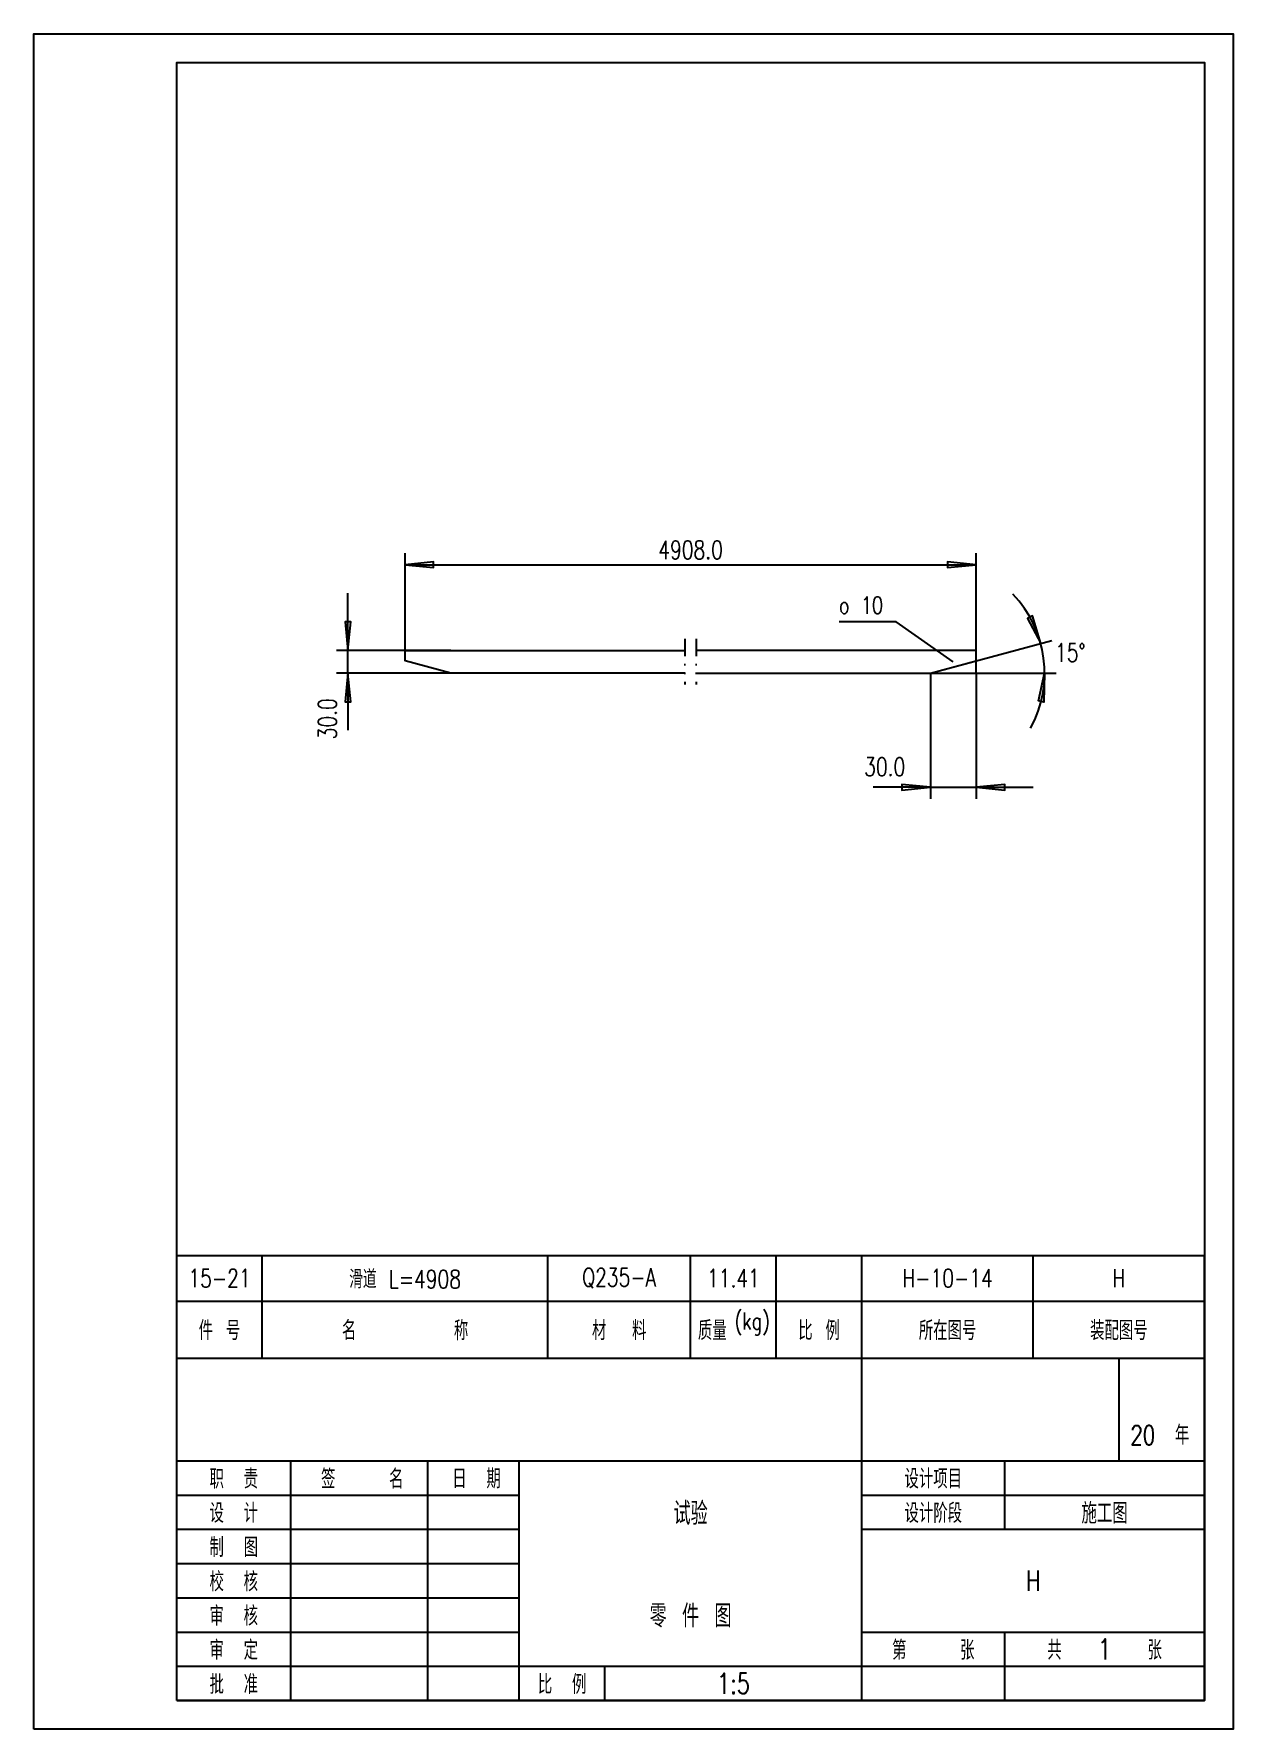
# Model space of a CAD drawing. Extents: x -125 to 925, y -25 to 1460.
import ezdxf
from ezdxf.enums import TextEntityAlignment as Align

# ---------------------------------------------------------------- set-up
doc = ezdxf.new("R2010")
doc.units = 0
doc.header["$LTSCALE"] = 30
doc.header["$MEASUREMENT"] = 0
doc.linetypes.add('DIVIDE', pattern=[1.25, 0.5, -0.25, 0, -0.25, 0, -0.25])
for name, color, linetype in [('1', 2, 'CONTINUOUS'), ('2', 1, 'CONTINUOUS'), ('6', 6, 'DIVIDE')]:
    doc.layers.add(name, color=color, linetype=linetype)
doc.styles.add('HZ', font='txt', dxfattribs={"width": 0.75, "bigfont": 'hztxt'})
doc.styles.get("Standard").update_dxf_attribs({"font": 'simplex', "width": 0.75, "bigfont": 'hztxt'})

# ---------------------------------------------------------------- blocks, each defined once
blk = doc.blocks.new('BT3')
at = {"layer": '1'}
for p, q in [((-165, 0), (-165, 18)), ((-115, 0), (-115, 18)), ((-90, 0), (-90, 18)), ((-75, 0), (-75, 18)), ((-60, 0), (-60, 18)), ((-30, 0), (-30, 18)), ((-180, 10), (0, 10))]:
    blk.add_line(p, q, dxfattribs=at)
at = {"layer": '2'}
for p, q in [((-180, 18), (0, 18)), ((-180, 18), (0, 18)), ((-180, 0), (-180, 18)), ((0, 0), (0, 18)), ((-180, 0), (0, 0))]:
    blk.add_line(p, q, dxfattribs=at)
at = {"layer": '1', "style": 'HZ', "width": 0.75}
for s, p in [('件 号', (-172.5, 5)), ('名       称', (-140, 5)), ('材  料', (-102.5, 5)), ('质量', (-86.2, 5)), ('比 例', (-67.5, 5)), ('所在图号', (-45, 5)), ('装配图号', (-15, 5))]:
    blk.add_text(s, height=3.36, dxfattribs=at).set_placement(p, align=Align.MIDDLE)
blk.add_text('(kg)', height=3, dxfattribs=at).set_placement((-79.2, 5), align=Align.CENTER)

msp = doc.modelspace()

# ---------------------------------------------------------------- linework, layer by layer
at = {"layer": '1'}
for p, q in [((200, 920), (200, 1005)), ((200, 995), (700, 995)), ((700, 920), (700, 1005)), ((660, 900), (766.3, 928.5)), ((240, 920), (140, 920)), ((150, 900), (150, 920)), ((700, 900), (700, 910.7)), ((240, 900), (140, 900)), ((660, 900), (660, 790)), ((660, 900), (770, 900)), ((700, 900), (700, 790)), ((660, 800), (700, 800)), ((600, 0), (600, 300)), ((825, 300), (825, 210)), ((0, 210), (900, 210)), ((100, 0), (100, 210)), ((219.8, 0), (219.8, 210)), ((300, 0), (300, 210)), ((725, 150), (725, 210)), ((0, 180), (300, 180)), ((600, 180), (900, 180)), ((0, 150), (300, 150)), ((600, 150), (900, 150)), ((0, 120), (300, 120)), ((0, 90), (300, 90)), ((0, 60), (300, 60)), ((600, 60), (900, 60)), ((725, 0), (725, 60)), ((0, 30), (900, 30)), ((375, 0), (375, 30))]:
    msp.add_line(p, q, dxfattribs=at)
for points in [[(-125, -25), (-125, 1460), (925, 1460), (925, -25)], [(756.6, 925.9), (749.3, 950.3), (745, 947.8)], [(760, 900), (759.3, 874.6), (754.5, 875.8)]]:
    msp.add_lwpolyline(points, close=True, dxfattribs=at)
for points in [[(200, 995), (225, 992.5), (225, 997.5), (200, 995)], [(700, 995), (675, 997.5), (675, 992.5), (700, 995)], [(150, 920), (152.5, 945), (147.5, 945), (150, 920), (150, 970)], [(680, 910), (630, 945), (580, 945)], [(150, 900), (147.5, 875), (152.5, 875), (150, 900), (150, 850)], [(660, 800), (635, 802.5), (635, 797.5), (660, 800), (610, 800)], [(700, 800), (725, 797.5), (725, 802.5), (700, 800), (750, 800)]]:
    msp.add_lwpolyline(points, dxfattribs=at)
msp.add_arc((660, 900), 100, 331.277, 43.723, dxfattribs=at)
for points in [[(200, 995), (225, 992.5), (225, 997.5), (200, 995)], [(700, 995), (675, 997.5), (675, 992.5), (700, 995)], [(150, 920), (152.5, 945), (147.5, 945), (150, 920)], [(756.6, 925.9), (749.3, 950.3), (745, 947.8), (756.6, 925.9)], [(150, 900), (147.5, 875), (152.5, 875), (150, 900)], [(760, 900), (759.3, 874.6), (754.5, 875.8), (760, 900)], [(660, 800), (635, 802.5), (635, 797.5), (660, 800)], [(700, 800), (725, 797.5), (725, 802.5), (700, 800)]]:
    msp.add_solid(points, dxfattribs=at)
at = {"layer": '2'}
for p, q in [((0, 300), (900, 300)), ((0, 0), (0, 300)), ((900, 0), (900, 300)), ((0, 0), (900, 0))]:
    msp.add_line(p, q, dxfattribs=at)
msp.add_lwpolyline([(0, 0), (0, 1435), (900, 1435), (900, 0)], close=True, dxfattribs=at)
for points in [[(445, 900), (240, 900), (200, 910.7), (200, 920), (445, 920)], [(455, 900), (660, 900), (700, 910.7), (700, 920), (455, 920)]]:
    msp.add_lwpolyline(points, dxfattribs=at)
at = {"layer": '6'}
for p, q in [((445, 930), (445, 890)), ((455, 930), (455, 890))]:
    msp.add_line(p, q, dxfattribs=at)

# ---------------------------------------------------------------- block references
at = {"layer": '1', "xscale": 5, "yscale": 5, "zscale": 5}
msp.add_blockref('BT3', (900, 300), dxfattribs=at)

# ---------------------------------------------------------------- texts
at = {"layer": '1', "style": 'HZ', "width": 0.75}
for s, p in [('4908.0', (450, 1000)), ('30.0', (620, 810))]:
    msp.add_text(s, height=16, dxfattribs=at).set_placement(p, align=Align.CENTER)
for s, height, p in [('o 10', 15, (580, 952)), ('15%%d ', 16, (769.1, 910))]:
    msp.add_text(s, height=height, dxfattribs=at).set_placement(p)
msp.add_text('30.0', height=16, rotation=90, dxfattribs=at).set_placement((140, 860), align=Align.CENTER)
for s, height, p in [('15-21', 16, (37.5, 370)), ('滑道 L=4908', 16, (200, 370)), ('Q235-A', 16, (387.5, 370)), ('11.41', 16, (487.5, 370)), ('H-10-14', 16, (675, 370)), ('H', 16, (825, 370)), ('试验', 20, (450, 165)), ('施工图', 18, (812.5, 165)), ('H', 18, (750, 105)), ('零 件 图', 20, (450, 75)), ('1', 18, (812.5, 45)), ('1:5', 18, (487.5, 15))]:
    msp.add_text(s, height=height, dxfattribs=at).set_placement(p, align=Align.MIDDLE)
at = {"layer": '1', "width": 0.75}
for s, p in [('20  年', (860.9, 233.4)), ('职  责', (50, 195)), ('签     名', (162.5, 195)), ('日  期', (262.5, 195)), ('设计项目', (662.5, 195)), ('设  计', (50, 165)), ('设计阶段', (662.5, 165)), ('制  图', (50, 135)), ('校  核', (50, 105)), ('审  核', (50, 75)), ('审  定', (50, 45)), ('第     张', (662.5, 45)), ('共        张', (812.5, 45)), ('批  准', (50, 15)), ('比  例', (337.5, 15))]:
    msp.add_text(s, height=16.8, dxfattribs=at).set_placement(p, align=Align.MIDDLE)

doc.saveas('drawing.dxf')
